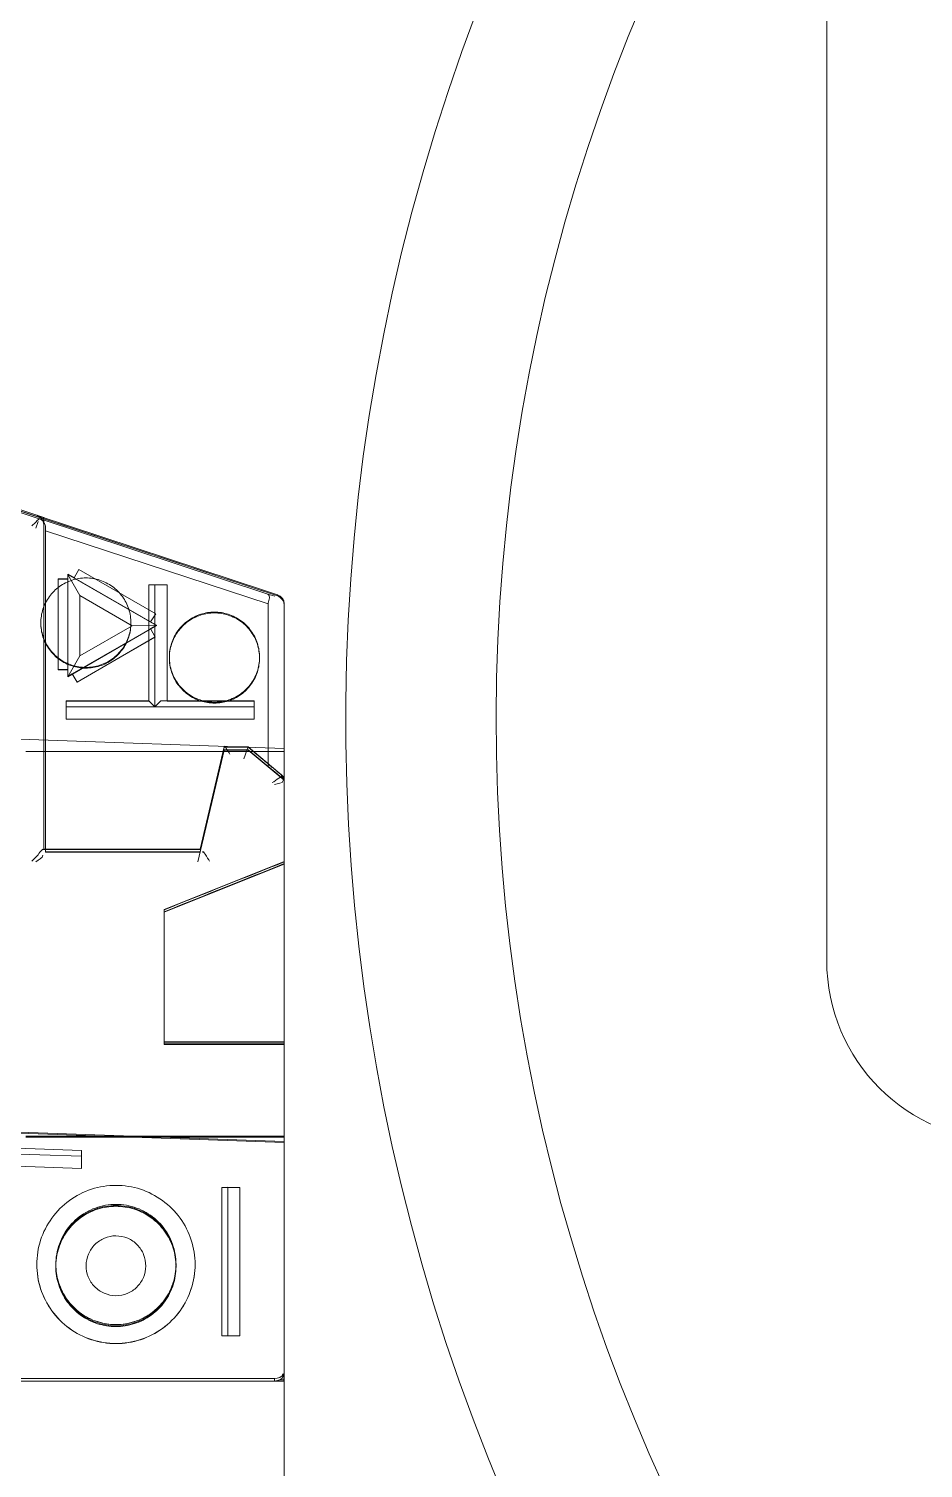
# Model space of a CAD drawing. Header units: millimetres. Extents: x -1052 to 3351, y 0 to 2015.
# Drawn here: x -227.4301 to -227.21, y 1680.6879 to 1681.0421 of the extents above; entities that cross this region are included whole.
import ezdxf

# ---------------------------------------------------------------- set-up
doc = ezdxf.new("R2010")
doc.units = ezdxf.units.MM
doc.layers.add('@ New Renovation', color=7, linetype='Continuous')
for name, color, linetype, lineweight in [('_CGL01-D75-001SOLIDLINE！实线层', 7, 'Continuous', 18), ('_CGL01-D75-003SOLIDLINE！实线层', 7, 'Continuous', 18), ('AM_CL', 7, 'Continuous', 15), ('ZHA01-E-01-BSOLIDLINE！实线层', 7, 'Continuous', 18)]:
    doc.layers.add(name, color=color, linetype=linetype, lineweight=lineweight)

# ---------------------------------------------------------------- blocks, each defined once
blk = doc.blocks.new('*X870')
at = {"layer": '_CGL01-D75-001SOLIDLINE！实线层', "color": 7, "linetype": 'Continuous'}
blk.add_line((-902.08, 1079.295), (-971.08, 1079.295), dxfattribs=at)
blk.add_arc((-902.08, 1076.295), 3, 0, 90, dxfattribs=at)
at = {"layer": '_CGL01-D75-003SOLIDLINE！实线层', "color": 7, "linetype": 'Continuous'}
for radius, start, end in [(33, 245.38, 114.62), (30.5, 244.3744, 115.6256)]:
    blk.add_arc((-906.08, 1054.295), radius, start, end, dxfattribs=at)
at = {"layer": 'ZHA01-E-01-BSOLIDLINE！实线层', "color": 6, "linetype": 'Continuous'}
for p, q in [((-899.051, 1095.481), (-898.925, 1091.691)), ((-899.05, 1095.481), (-898.924, 1091.691)), ((-898.826, 1091.691), (-898.952, 1095.481)), ((-898.624, 1091.691), (-898.75, 1095.481)), ((-895.087, 1088.482), (-895.087, 1094.321)), ((-909.454, 1092.321), (-909.785, 1093.321)), ((-908.146, 1088.43), (-909.759, 1093.321)), ((-909.664, 1093.11), (-909.43, 1092.4)), ((-908.146, 1088.431), (-909.632, 1092.935)), ((-899.074, 1088.321), (-899.235, 1092.886)), ((-899.055, 1088.321), (-899.215, 1092.886)), ((-895.128, 1093.021), (-895.128, 1088.481)), ((-905.763, 1092.721), (-905.609, 1088.321)), ((-905.559, 1092.621), (-905.559, 1088.321)), ((-899.158, 1088.321), (-899.158, 1092.621)), ((-899.143, 1088.321), (-899.143, 1092.621)), ((-908.231, 1088.632), (-909.485, 1092.43)), ((-903.929, 1092.321), (-909.455, 1092.321)), ((-909.436, 1092.4), (-908.179, 1088.591)), ((-909.277, 1092.451), (-909.385, 1092.415)), ((-907.696, 1092.371), (-907.708, 1092.371)), ((-903.935, 1089.721), (-903.935, 1092.321)), ((-903.929, 1092.321), (-903.929, 1089.721)), ((-903.736, 1092.521), (-903.826, 1092.43)), ((-897.028, 1092.437), (-897.026, 1092.437)), ((-909.283, 1092.291), (-903.884, 1092.291)), ((-908.016, 1088.588), (-909.23, 1092.291)), ((-908.429, 1092.081), (-908.429, 1091.921)), ((-906.919, 1092.081), (-908.429, 1092.081)), ((-908.428, 1091.921), (-908.428, 1092.081)), ((-906.921, 1091.921), (-906.921, 1092.081)), ((-906.919, 1092.081), (-906.919, 1091.921)), ((-903.889, 1092.291), (-903.889, 1089.721)), ((-903.884, 1089.721), (-903.884, 1092.291)), ((-897.026, 1092.121), (-897.007, 1092.121)), ((-896.994, 1092.121), (-897.026, 1092.121)), ((-908.509, 1091.921), (-908.45, 1091.817)), ((-906.803, 1091.921), (-908.509, 1091.921)), ((-907.653, 1090.448), (-908.503, 1091.921)), ((-908.503, 1091.921), (-908.156, 1091.721)), ((-907.653, 1090.448), (-906.803, 1091.921)), ((-906.851, 1091.847), (-907.602, 1090.546)), ((-907.148, 1091.721), (-906.803, 1091.921)), ((-906.809, 1091.921), (-906.852, 1091.847)), ((-906.712, 1091.767), (-906.852, 1091.847)), ((-906.852, 1091.847), (-906.851, 1091.847)), ((-906.4, 1091.951), (-906.4, 1090.571)), ((-906.099, 1091.951), (-906.4, 1091.951)), ((-906.399, 1091.951), (-906.399, 1090.571)), ((-906.301, 1091.951), (-906.301, 1088.821)), ((-906.099, 1088.821), (-906.099, 1091.951)), ((-908.448, 1091.817), (-908.588, 1091.737)), ((-908.588, 1091.737), (-907.85, 1090.458)), ((-908.587, 1091.737), (-908.588, 1091.737)), ((-907.848, 1090.458), (-908.587, 1091.737)), ((-908.45, 1091.817), (-908.448, 1091.817)), ((-908.448, 1091.817), (-907.714, 1090.546)), ((-907.652, 1090.848), (-908.156, 1091.721)), ((-908.156, 1091.721), (-907.148, 1091.721)), ((-907.652, 1090.848), (-907.148, 1091.721)), ((-907.465, 1090.466), (-906.713, 1091.767)), ((-906.712, 1091.767), (-907.463, 1090.466)), ((-906.713, 1091.767), (-906.712, 1091.767)), ((-898.925, 1091.691), (-898.624, 1091.691)), ((-907.696, 1090.871), (-907.708, 1090.871)), ((-907.653, 1090.448), (-907.652, 1090.848)), ((-908.331, 1090.471), (-908.33, 1090.571)), ((-908.33, 1090.271), (-908.331, 1090.471)), ((-906.301, 1090.471), (-908.331, 1090.471)), ((-908.33, 1090.571), (-906.399, 1090.571)), ((-908.329, 1090.571), (-908.329, 1090.271)), ((-907.85, 1090.458), (-907.714, 1090.546)), ((-907.848, 1090.458), (-907.85, 1090.458)), ((-907.715, 1090.546), (-907.659, 1090.448)), ((-907.714, 1090.546), (-907.715, 1090.546)), ((-907.659, 1090.448), (-907.603, 1090.546)), ((-907.659, 1090.448), (-907.653, 1090.448)), ((-907.603, 1090.546), (-907.463, 1090.466)), ((-907.602, 1090.546), (-907.603, 1090.546)), ((-907.465, 1090.466), (-907.463, 1090.466)), ((-906.301, 1090.471), (-906.4, 1090.571)), ((-906.301, 1090.471), (-906.4, 1090.371)), ((-908.329, 1090.271), (-906.399, 1090.271)), ((-907.114, 1090.232), (-907.128, 1090.232)), ((-906.4, 1090.371), (-906.4, 1088.821)), ((-906.4, 1090.371), (-906.4, 1090.271)), ((-906.399, 1088.821), (-906.399, 1090.271)), ((-903.732, 1088.321), (-902.932, 1090.321)), ((-903.687, 1088.321), (-902.887, 1090.321)), ((-900.724, 1090.321), (-902.932, 1090.321)), ((-900.687, 1090.321), (-902.892, 1090.321)), ((-900.732, 1090.321), (-900.732, 1088.321)), ((-900.724, 1088.321), (-900.724, 1090.321)), ((-900.694, 1088.321), (-900.694, 1090.321)), ((-900.687, 1090.321), (-900.687, 1088.321)), ((-897.026, 1090.121), (-897.007, 1090.121)), ((-896.994, 1090.121), (-897.026, 1090.121)), ((-905.635, 1089.321), (-903.935, 1089.721)), ((-903.929, 1089.721), (-905.629, 1089.321)), ((-905.589, 1089.321), (-903.889, 1089.721)), ((-905.583, 1089.321), (-903.723, 1089.758)), ((-903.935, 1089.721), (-903.929, 1089.721)), ((-903.889, 1089.721), (-903.884, 1089.721)), ((-897.028, 1089.804), (-897.026, 1089.804)), ((-905.635, 1088.921), (-905.635, 1089.321)), ((-905.629, 1089.321), (-905.635, 1089.321)), ((-905.629, 1089.321), (-905.629, 1088.921)), ((-905.589, 1089.321), (-905.589, 1088.921)), ((-905.583, 1089.321), (-905.589, 1089.321)), ((-905.583, 1089.171), (-905.583, 1089.321)), ((-898.31, 1089.261), (-898.309, 1089.361)), ((-898.309, 1089.061), (-898.31, 1089.261)), ((-895.84, 1089.261), (-898.31, 1089.261)), ((-895.838, 1089.361), (-898.309, 1089.361)), ((-898.308, 1089.361), (-898.308, 1089.061)), ((-895.839, 1089.361), (-895.84, 1089.261)), ((-895.84, 1089.261), (-895.839, 1089.061)), ((-895.838, 1089.061), (-895.838, 1089.361)), ((-905.584, 1088.921), (-905.583, 1088.994)), ((-905.436, 1088.993), (-905.578, 1088.941)), ((-898.308, 1089.061), (-895.838, 1089.061)), ((-907.114, 1088.732), (-907.128, 1088.732)), ((-906.4, 1088.821), (-906.099, 1088.821)), ((-905.578, 1088.941), (-905.635, 1088.921)), ((-905.134, 1088.321), (-905.635, 1088.921)), ((-905.635, 1088.921), (-905.629, 1088.921)), ((-905.546, 1088.821), (-905.629, 1088.921)), ((-905.589, 1088.921), (-905.312, 1088.589)), ((-905.589, 1088.921), (-905.584, 1088.921)), ((-905.584, 1088.921), (-905.084, 1088.321)), ((-908.17, 1088.449), (-908.231, 1088.632)), ((-908.142, 1088.479), (-908.179, 1088.592)), ((-908.03, 1088.586), (-908.016, 1088.588)), ((-905.312, 1088.589), (-908.016, 1088.588)), ((-877.934, 1088.321), (-908.011, 1088.321)), ((-878, 1088.321), (-907.994, 1088.321)), ((-895.087, 1088.326), (-895.207, 1088.326)), ((-895.128, 1088.481), (-895.087, 1088.482)), ((-895.087, 1088.482), (-895.087, 1088.326)), ((-895.087, 1088.326), (-895.087, 1088.321))]:
    blk.add_line(p, q, dxfattribs=at)
for points in [[(-908.011, 1088.321), (-908.03, 1088.322), (-908.048, 1088.325), (-908.065, 1088.33), (-908.082, 1088.337), (-908.097, 1088.345), (-908.11, 1088.355), (-908.123, 1088.366), (-908.133, 1088.377), (-908.143, 1088.389), (-908.15, 1088.401), (-908.155, 1088.411), (-908.159, 1088.419), (-908.161, 1088.424), (-908.162, 1088.428), (-908.164, 1088.431), (-908.165, 1088.435), (-908.166, 1088.439), (-908.17, 1088.449)], [(-907.976, 1088.321), (-907.998, 1088.322), (-908.02, 1088.327)], [(-895.247, 1088.321), (-895.24, 1088.321), (-895.233, 1088.321), (-895.227, 1088.322), (-895.22, 1088.323), (-895.214, 1088.324), (-895.207, 1088.326)]]:
    blk.add_lwpolyline(points, dxfattribs=at)
for centre, radius, start, end in [((-907.13, 1089.481), 0.753, 346.1879, 13.8121), ((-957.775, 1089.155), 52.192, 359.8226, 0.0166)]:
    blk.add_arc(centre, radius, start, end, dxfattribs=at)
for centre, major_axis, ratio, start_param, end_param in [((-902.309, 1091.821), (3.25, 8.125), 0.001824, 1.757206, 2.016871), ((-902.42, 1091.544), (3.037, 7.592), 0.001982, 4.274679, 4.55132), ((-905.591, 1088.921), (-0.5, 0.6), 0.003122, 3.138991, 4.124102)]:
    blk.add_ellipse(centre, major_axis=major_axis, ratio=ratio, start_param=start_param, end_param=end_param, dxfattribs=at)
for points in [[(-909.49, 1092.431), (-909.471, 1092.372), (-909.401, 1092.321), (-909.338, 1092.321)], [(-909.334, 1092.321), (-909.396, 1092.321), (-909.466, 1092.371), (-909.485, 1092.43)], [(-909.283, 1092.291), (-909.346, 1092.291), (-909.416, 1092.341), (-909.436, 1092.4)], [(-909.311, 1092.521), (-909.346, 1092.472), (-909.476, 1092.375), (-909.416, 1092.375)], [(-903.826, 1092.43), (-903.858, 1092.398), (-903.968, 1092.334), (-903.922, 1092.334)], [(-903.723, 1092.451), (-903.761, 1092.413), (-903.783, 1092.337), (-903.837, 1092.337)], [(-903.736, 1089.562), (-903.784, 1089.6), (-903.942, 1089.677), (-903.881, 1089.677)], [(-905.635, 1089.321), (-905.685, 1089.321), (-905.556, 1089.258), (-905.517, 1089.226)], [(-908.029, 1088.587), (-908.077, 1088.574), (-908.163, 1088.544), (-908.179, 1088.591)], [(-905.042, 1088.521), (-905.07, 1088.462), (-905.189, 1088.345), (-905.124, 1088.345)], [(-907.994, 1088.321), (-908.056, 1088.321), (-908.126, 1088.372), (-908.146, 1088.431)], [(-907.994, 1088.321), (-908.056, 1088.321), (-908.126, 1088.371), (-908.146, 1088.43)], [(-905.182, 1088.378), (-905.153, 1088.343), (-905.104, 1088.321), (-905.059, 1088.321)], [(-905.176, 1088.378), (-905.147, 1088.343), (-905.097, 1088.321), (-905.052, 1088.321)], [(-905.008, 1088.481), (-905.03, 1088.434), (-905.023, 1088.34), (-905.075, 1088.34)], [(-895.128, 1088.481), (-895.128, 1088.427), (-895.155, 1088.342), (-895.209, 1088.342)], [(-895.207, 1088.326), (-895.163, 1088.337), (-895.101, 1088.368), (-895.102, 1088.414)], [(-895.086, 1088.321), (-895.14, 1088.321), (-895.087, 1088.429), (-895.087, 1088.482)]]:
    blk.add_open_spline(points, degree=3, dxfattribs=at)
for points, knots in [([(-908.446, 1091.621), (-908.446, 1091.698), (-908.421, 1091.856), (-908.313, 1092.068), (-908.144, 1092.238), (-907.931, 1092.346), (-907.774, 1092.371), (-907.696, 1092.371)], [0, 0, 0, 0, 0.233506, 0.470373, 0.706825, 0.943636, 1.176839, 1.176839, 1.176839, 1.176839]), ([(-906.958, 1091.621), (-906.958, 1091.699), (-906.983, 1091.856), (-907.091, 1092.069), (-907.26, 1092.237), (-907.473, 1092.346), (-907.63, 1092.371), (-907.708, 1092.371)], [0, 0, 0, 0, 0.235373, 0.470745, 0.706117, 0.941487, 1.176857, 1.176857, 1.176857, 1.176857]), ([(-907.696, 1092.371), (-907.619, 1092.371), (-907.461, 1092.346), (-907.248, 1092.238), (-907.079, 1092.068), (-906.971, 1091.855), (-906.946, 1091.698), (-906.946, 1091.621)], [0, 0, 0, 0, 0.233503, 0.470368, 0.70682, 0.943633, 1.176839, 1.176839, 1.176839, 1.176839]), ([(-897.026, 1089.804), (-897.163, 1089.804), (-897.438, 1089.848), (-897.811, 1090.037), (-898.108, 1090.333), (-898.299, 1090.707), (-898.364, 1091.121), (-898.299, 1091.535), (-898.108, 1091.909), (-897.81, 1092.205), (-897.438, 1092.394), (-897.162, 1092.437), (-897.026, 1092.437)], [0, 0, 0, 0, 0.409663, 0.823939, 1.237706, 1.651606, 2.065476, 2.479342, 2.893245, 3.307023, 3.721283, 4.130437, 4.130437, 4.130437, 4.130437]), ([(-897.028, 1089.804), (-896.892, 1089.804), (-896.616, 1089.848), (-896.243, 1090.037), (-895.946, 1090.333), (-895.756, 1090.707), (-895.69, 1091.121), (-895.756, 1091.535), (-895.947, 1091.909), (-896.244, 1092.205), (-896.617, 1092.394), (-896.892, 1092.437), (-897.028, 1092.437)], [0, 0, 0, 0, 0.409663, 0.823939, 1.237706, 1.651606, 2.065476, 2.479342, 2.893245, 3.307023, 3.721283, 4.130437, 4.130437, 4.130437, 4.130437]), ([(-897.026, 1092.437), (-896.89, 1092.437), (-896.615, 1092.394), (-896.242, 1092.205), (-895.945, 1091.908), (-895.754, 1091.535), (-895.688, 1091.12), (-895.754, 1090.706), (-895.945, 1090.333), (-896.242, 1090.036), (-896.615, 1089.848), (-896.89, 1089.804), (-897.026, 1089.804)], [0, 0, 0, 0, 0.409663, 0.823939, 1.237706, 1.651606, 2.065476, 2.479342, 2.893245, 3.307023, 3.721283, 4.130437, 4.130437, 4.130437, 4.130437]), ([(-897.026, 1092.121), (-897.141, 1092.121), (-897.374, 1092.08), (-897.681, 1091.904), (-897.91, 1091.632), (-898.031, 1091.298), (-898.031, 1090.943), (-897.909, 1090.609), (-897.68, 1090.337), (-897.374, 1090.161), (-897.141, 1090.121), (-897.026, 1090.121)], [0, 0, 0, 0, 0.345458, 0.69533, 1.044725, 1.39424, 1.743725, 2.093241, 2.442644, 2.792514, 3.137462, 3.137462, 3.137462, 3.137462]), ([(-897.007, 1092.121), (-897.066, 1092.121), (-897.24, 1092.105), (-897.518, 1092.004), (-897.789, 1091.777), (-897.966, 1091.47), (-898.007, 1091.236), (-898.007, 1091.121)], [0, 0, 0, 0, 0.174329, 0.52298, 0.871632, 1.220285, 1.568927, 1.568927, 1.568927, 1.568927]), ([(-897.994, 1091.121), (-897.994, 1091.224), (-897.961, 1091.434), (-897.817, 1091.718), (-897.59, 1091.944), (-897.307, 1092.088), (-897.097, 1092.121), (-896.994, 1092.121)], [0, 0, 0, 0, 0.311341, 0.627165, 0.942434, 1.258182, 1.569119, 1.569119, 1.569119, 1.569119]), ([(-897.026, 1090.121), (-896.912, 1090.121), (-896.679, 1090.161), (-896.372, 1090.337), (-896.143, 1090.609), (-896.021, 1090.943), (-896.021, 1091.299), (-896.143, 1091.632), (-896.372, 1091.904), (-896.679, 1092.08), (-896.912, 1092.121), (-897.026, 1092.121)], [0, 0, 0, 0, 0.345458, 0.69533, 1.044725, 1.39424, 1.743725, 2.093241, 2.442644, 2.792514, 3.137462, 3.137462, 3.137462, 3.137462]), ([(-896.026, 1091.121), (-896.026, 1091.225), (-896.06, 1091.435), (-896.204, 1091.718), (-896.429, 1091.943), (-896.712, 1092.087), (-896.922, 1092.121), (-897.026, 1092.121)], [0, 0, 0, 0, 0.31383, 0.62766, 0.941488, 1.255316, 1.569143, 1.569143, 1.569143, 1.569143]), ([(-896.007, 1091.121), (-896.007, 1091.236), (-896.048, 1091.47), (-896.226, 1091.777), (-896.497, 1092.004), (-896.775, 1092.105), (-896.949, 1092.121), (-897.007, 1092.121)], [0, 0, 0, 0, 0.348653, 0.697306, 1.045956, 1.394606, 1.568927, 1.568927, 1.568927, 1.568927]), ([(-896.994, 1092.121), (-896.89, 1092.121), (-896.68, 1092.088), (-896.397, 1091.944), (-896.17, 1091.717), (-896.026, 1091.434), (-895.994, 1091.224), (-895.994, 1091.121)], [0, 0, 0, 0, 0.311337, 0.627158, 0.942427, 1.258178, 1.569119, 1.569119, 1.569119, 1.569119]), ([(-907.696, 1090.871), (-907.774, 1090.871), (-907.931, 1090.895), (-908.144, 1091.003), (-908.314, 1091.173), (-908.421, 1091.386), (-908.446, 1091.543), (-908.446, 1091.621)], [0, 0, 0, 0, 0.233503, 0.470368, 0.70682, 0.943633, 1.176839, 1.176839, 1.176839, 1.176839]), ([(-907.708, 1090.871), (-907.63, 1090.871), (-907.473, 1090.895), (-907.26, 1091.004), (-907.091, 1091.172), (-906.983, 1091.385), (-906.958, 1091.542), (-906.958, 1091.621)], [0, 0, 0, 0, 0.23537, 0.470741, 0.706112, 0.941484, 1.176857, 1.176857, 1.176857, 1.176857]), ([(-906.946, 1091.621), (-906.946, 1091.543), (-906.971, 1091.386), (-907.079, 1091.173), (-907.249, 1091.003), (-907.461, 1090.895), (-907.619, 1090.871), (-907.696, 1090.871)], [0, 0, 0, 0, 0.233506, 0.470373, 0.706825, 0.943636, 1.176839, 1.176839, 1.176839, 1.176839]), ([(-896.506, 1091.12), (-896.508, 1091.187), (-896.534, 1091.32), (-896.649, 1091.485), (-896.815, 1091.593), (-897.009, 1091.63), (-897.203, 1091.59), (-897.367, 1091.479), (-897.477, 1091.315), (-897.502, 1091.186), (-897.503, 1091.122)], [0, 0, 0, 0, 0.202373, 0.3972, 0.590872, 0.784718, 0.978518, 1.17232, 1.366137, 1.558842, 1.558842, 1.558842, 1.558842]), ([(-898.007, 1091.121), (-898.007, 1091.005), (-897.966, 1090.771), (-897.789, 1090.465), (-897.518, 1090.237), (-897.24, 1090.136), (-897.066, 1090.121), (-897.007, 1090.121)], [0, 0, 0, 0, 0.348653, 0.697306, 1.045956, 1.394606, 1.568927, 1.568927, 1.568927, 1.568927]), ([(-896.994, 1090.121), (-897.097, 1090.121), (-897.307, 1090.154), (-897.591, 1090.298), (-897.817, 1090.524), (-897.961, 1090.808), (-897.994, 1091.017), (-897.994, 1091.121)], [0, 0, 0, 0, 0.311337, 0.627158, 0.942427, 1.258178, 1.569119, 1.569119, 1.569119, 1.569119]), ([(-897.503, 1091.122), (-897.501, 1091.055), (-897.476, 1090.921), (-897.361, 1090.756), (-897.195, 1090.648), (-897, 1090.612), (-896.806, 1090.652), (-896.642, 1090.762), (-896.532, 1090.926), (-896.507, 1091.056), (-896.506, 1091.12)], [0, 0, 0, 0, 0.202373, 0.3972, 0.590872, 0.784718, 0.978518, 1.17232, 1.366137, 1.558842, 1.558842, 1.558842, 1.558842]), ([(-897.026, 1090.121), (-896.922, 1090.121), (-896.712, 1090.154), (-896.429, 1090.298), (-896.204, 1090.523), (-896.06, 1090.806), (-896.026, 1091.016), (-896.026, 1091.121)], [0, 0, 0, 0, 0.313827, 0.627654, 0.941483, 1.255312, 1.569143, 1.569143, 1.569143, 1.569143]), ([(-897.007, 1090.121), (-896.949, 1090.121), (-896.775, 1090.136), (-896.497, 1090.237), (-896.226, 1090.465), (-896.048, 1090.771), (-896.007, 1091.005), (-896.007, 1091.121)], [0, 0, 0, 0, 0.174329, 0.52298, 0.871632, 1.220285, 1.568927, 1.568927, 1.568927, 1.568927]), ([(-895.994, 1091.121), (-895.994, 1091.017), (-896.027, 1090.807), (-896.171, 1090.524), (-896.397, 1090.297), (-896.681, 1090.153), (-896.89, 1090.121), (-896.994, 1090.121)], [0, 0, 0, 0, 0.311341, 0.627165, 0.942434, 1.258182, 1.569119, 1.569119, 1.569119, 1.569119]), ([(-907.128, 1090.232), (-907.205, 1090.232), (-907.363, 1090.207), (-907.575, 1090.099), (-907.745, 1089.929), (-907.853, 1089.716), (-907.878, 1089.559), (-907.878, 1089.482)], [0, 0, 0, 0, 0.233503, 0.470368, 0.70682, 0.943633, 1.176839, 1.176839, 1.176839, 1.176839]), ([(-907.864, 1089.482), (-907.864, 1089.559), (-907.84, 1089.717), (-907.732, 1089.929), (-907.562, 1090.099), (-907.349, 1090.207), (-907.192, 1090.232), (-907.114, 1090.232)], [0, 0, 0, 0, 0.233506, 0.470373, 0.706825, 0.943636, 1.176839, 1.176839, 1.176839, 1.176839]), ([(-906.399, 1089.661), (-906.419, 1089.741), (-906.486, 1089.896), (-906.656, 1090.083), (-906.879, 1090.204), (-907.046, 1090.232), (-907.128, 1090.232)], [0, 0, 0, 0, 0.2473273, 0.4980732, 0.7487747, 0.9957678, 0.9957678, 0.9957678, 0.9957678]), ([(-907.114, 1090.232), (-907.037, 1090.232), (-906.879, 1090.207), (-906.667, 1090.099), (-906.497, 1089.929), (-906.389, 1089.716), (-906.364, 1089.559), (-906.364, 1089.482)], [0, 0, 0, 0, 0.233503, 0.470368, 0.70682, 0.943633, 1.176839, 1.176839, 1.176839, 1.176839]), ([(-907.878, 1089.482), (-907.878, 1089.404), (-907.853, 1089.247), (-907.745, 1089.034), (-907.575, 1088.864), (-907.362, 1088.756), (-907.205, 1088.732), (-907.128, 1088.732)], [0, 0, 0, 0, 0.233506, 0.470373, 0.706825, 0.943636, 1.176839, 1.176839, 1.176839, 1.176839]), ([(-907.114, 1088.732), (-907.192, 1088.732), (-907.349, 1088.756), (-907.562, 1088.864), (-907.732, 1089.034), (-907.84, 1089.247), (-907.864, 1089.404), (-907.864, 1089.482)], [0, 0, 0, 0, 0.233503, 0.470368, 0.70682, 0.943633, 1.176839, 1.176839, 1.176839, 1.176839]), ([(-906.364, 1089.482), (-906.364, 1089.404), (-906.389, 1089.247), (-906.497, 1089.034), (-906.667, 1088.864), (-906.88, 1088.756), (-907.037, 1088.732), (-907.114, 1088.732)], [0, 0, 0, 0, 0.233506, 0.470373, 0.706825, 0.943636, 1.176839, 1.176839, 1.176839, 1.176839]), ([(-907.128, 1088.732), (-907.045, 1088.732), (-906.879, 1088.759), (-906.656, 1088.88), (-906.486, 1089.067), (-906.419, 1089.223), (-906.399, 1089.302)], [0, 0, 0, 0, 0.2473244, 0.4980693, 0.7487719, 0.9957678, 0.9957678, 0.9957678, 0.9957678]), ([(-905.176, 1088.378), (-905.206, 1088.413), (-905.277, 1088.498), (-905.4, 1088.646), (-905.494, 1088.758), (-905.546, 1088.821)], [0, 0, 0, 0, 0.1372668, 0.3338035, 0.5768168, 0.5768168, 0.5768168, 0.5768168])]:
    blk.add_open_spline(points, degree=3, knots=knots, dxfattribs=at)
blk = doc.blocks.new('1111')
at = {"layer": '@ New Renovation', "color": 0, "xscale": -1.000000000000001, "rotation": 90}
blk.add_blockref('*X870', (742235.8, 28062.846), dxfattribs=at)

msp = doc.modelspace()

# ---------------------------------------------------------------- block references
at = {"layer": 'AM_CL', "xscale": 0.01479181789831161, "yscale": 0.01479181789831161, "zscale": 0.01479181789831161}
msp.add_blockref('1111', (-11190.28576, 1252.3689), dxfattribs=at)

doc.saveas('drawing.dxf')
